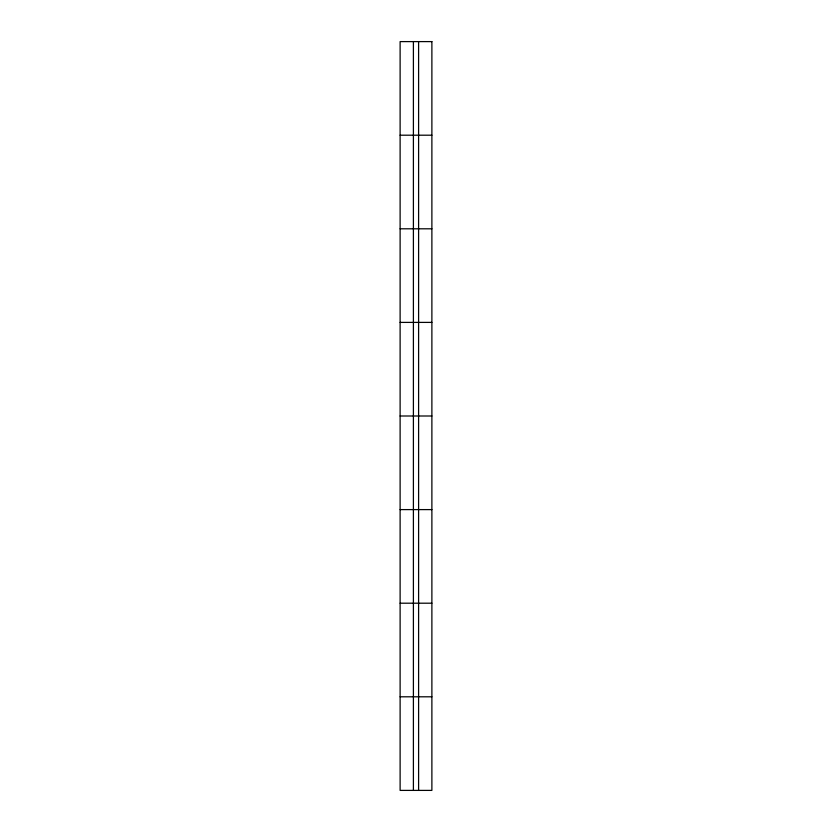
<?xml version="1.0" encoding="UTF-8"?>
<svg xmlns="http://www.w3.org/2000/svg" width="832" height="832" viewBox="0 0 832 832"><rect width="100%" height="100%" fill="white"/><g stroke="black" fill="none" stroke-linecap="round" stroke-linejoin="round"><path stroke-width="1.25" d="M400.119 135.2L431.881 135.2M400.119 228.8L431.881 228.8M400.119 322.4L431.881 322.4M400.119 416L431.881 416M400.119 509.6L431.881 509.6M400.119 603.2L431.881 603.2M400.119 696.8L431.881 696.8M418.6 41.6L418.6 790.4M413.4 41.6L413.4 790.4M431.881 41.6L400.119 41.6L400.119 790.4L431.881 790.4L431.881 41.6"/></g></svg>
